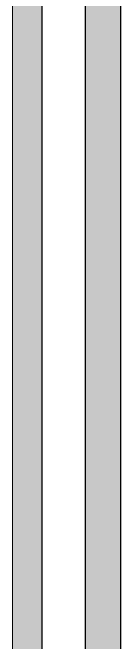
# Model space of a CAD drawing. Header units: millimetres. Extents: x 0 to 59350, y 0 to 29700.
# Drawn here: x 38683 to 38776, y 18259 to 18796 of the extents above; entities that cross this region are included whole.
import ezdxf

# ---------------------------------------------------------------- set-up
doc = ezdxf.new("R2010")
doc.units = ezdxf.units.MM
doc.linetypes.add('PUNKT2_S9', pattern=[1, 0, -1])
doc.layers.add('Standard', color=7, linetype='Continuous', lineweight=25)

msp = doc.modelspace()

# ---------------------------------------------------------------- hatches: boundary and pattern name
at = {"layer": 'Standard', "linetype": 'PUNKT2_S9', "lineweight": 18}
for color, points in [(9, [(38745.55, 19008.72), (38745.55, 18083.72), (38775.55, 18083.72), (38775.55, 19008.72)]), (59, [(38683.05, 18941.22), (38683.05, 18021.22), (38708.05, 18021.22), (38708.05, 18941.22)])]:
    msp.add_hatch(color=color, dxfattribs=at).paths.add_polyline_path(points)

# ---------------------------------------------------------------- linework, layer by layer
at = {"layer": 'Standard', "color": 253, "linetype": 'Continuous', "lineweight": 18}
for p, q in [((38745.55, 19008.72), (38745.55, 18083.72)), ((38775.55, 18113.72), (38775.55, 18983.72))]:
    msp.add_line(p, q, dxfattribs=at)
at = {"layer": 'Standard', "color": 7, "linetype": 'Continuous', "lineweight": -3}
for p, q in [((38775.55, 18983.72), (38775.55, 18113.72)), ((38708.05, 18941.22), (38708.05, 18046.22))]:
    msp.add_line(p, q, dxfattribs=at)
at = {"layer": 'Standard', "color": 51, "linetype": 'Continuous', "lineweight": -3}
msp.add_line((38745.55, 18083.72), (38745.55, 18978.72), dxfattribs=at)
at = {"layer": 'Standard', "color": 36, "linetype": 'Continuous', "lineweight": 18}
for p, q in [((38708.05, 18046.22), (38708.05, 18941.22)), ((38683.05, 18916.22), (38683.05, 18076.22))]:
    msp.add_line(p, q, dxfattribs=at)

doc.saveas('drawing.dxf')
